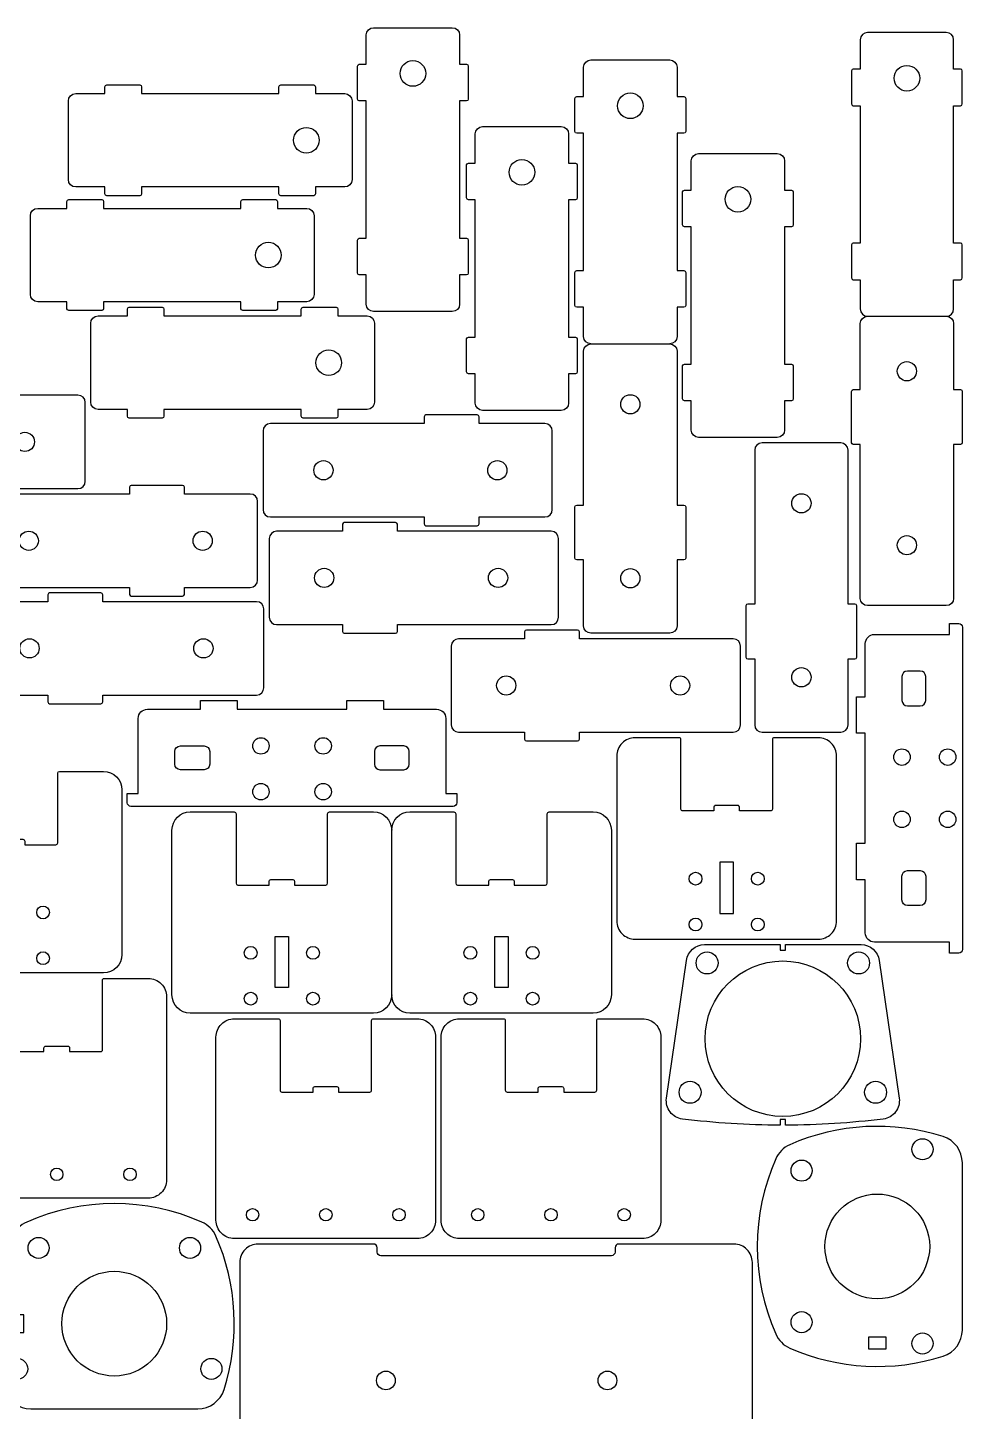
# Model space of a CAD drawing. Extents: x 1452 to 2654, y 4237 to 5737.
# Drawn here: x 2136 to 2647, y 4981 to 5737 of the extents above; entities that cross this region are included whole.
import ezdxf

# ---------------------------------------------------------------- set-up
doc = ezdxf.new("R2010")
doc.units = 0

# ---------------------------------------------------------------- blocks, each defined once
blk = doc.blocks.new('Part132516952', base_point=(-65.55, -46.45))
at = {"layer": '1'}
blk.add_lwpolyline([(59.95, -36, 0.18286), (55.49, 47.81, 0.187364), (47.81, 55.49, 0.210512), (-47.81, 55.49, 0.187364), (-55.49, 47.81, 0.18286), (-59.95, -36, 0.326489), (-45.66, -46.45), (45.66, -46.45, 0.326489)], format="xyb", close=True, dxfattribs=at)
blk.add_lwpolyline([(-49.5, 4.75), (-56, 4.75), (-56, -4.75), (-49.5, -4.75)], close=True, dxfattribs=at)
for centre, radius in [((-41.37, 41.37), 5.75), ((41.37, 41.37), 5.75), ((0, 0), 28.6), ((-53.03, -24.69), 5.75), ((53.03, -24.69), 5.75)]:
    blk.add_circle(centre, radius, dxfattribs=at)
blk = doc.blocks.new('Part992336606', base_point=(-140, -111.74))
at = {"layer": '1'}
blk.add_lwpolyline([(140, 101.74, 0.414214), (130, 111.74), (67, 111.74, 0.414214), (65, 109.74), (65, 107.39, -0.414214), (63, 105.39), (-63, 105.39, -0.414214), (-65, 107.39), (-65, 109.74, 0.414214), (-67, 111.74), (-130, 111.74, 0.414214), (-140, 101.74), (-140, -101.74, 0.414214), (-130, -111.74), (58.5, -111.74, 0.414214), (59.5, -110.74), (59.5, -105.39), (77.5, -105.39), (77.5, -110.74, 0.414214), (78.5, -111.74), (101.5, -111.74, 0.414214), (102.5, -110.74), (102.5, -105.39), (120.5, -105.39), (120.5, -110.74, 0.414214), (121.5, -111.74), (130, -111.74, 0.414214), (140, -101.74)], format="xyb", close=True, dxfattribs=at)
for centre in [(-60.17, 37.24), (60.83, 37.24), (-60.17, -72.76), (60.83, -72.76)]:
    blk.add_circle(centre, 5.1, dxfattribs=at)
blk = doc.blocks.new('Part846832247', base_point=(-65.55, -46.45))
at = {"layer": '1'}
blk.add_lwpolyline([(59.95, -36, 0.18286), (55.49, 47.81, 0.187364), (47.81, 55.49, 0.210512), (-47.81, 55.49, 0.187364), (-55.49, 47.81, 0.18286), (-59.95, -36, 0.326489), (-45.66, -46.45), (45.66, -46.45, 0.326489)], format="xyb", close=True, dxfattribs=at)
blk.add_lwpolyline([(-49.5, 4.75), (-56, 4.75), (-56, -4.75), (-49.5, -4.75)], close=True, dxfattribs=at)
for centre, radius in [((-41.37, 41.37), 5.75), ((41.37, 41.37), 5.75), ((0, 0), 28.6), ((-53.03, -24.69), 5.75), ((53.03, -24.69), 5.75)]:
    blk.add_circle(centre, radius, dxfattribs=at)
blk = doc.blocks.new('CommonPart1143974567', base_point=(497.8429, 986.5191))
at = {"layer": '1'}
blk.add_lwpolyline([(617.8429, 996.5191, -0.41421356), (607.8429, 986.5191), (507.8429, 986.5191, -0.41421356), (497.8429, 996.5191), (497.8429, 1086.5191, -0.41421356), (507.8429, 1096.5191), (531.8429, 1096.5191, -0.41421356), (532.8429, 1095.5191), (532.8429, 1057.5191, 0.41421356), (533.8429, 1056.5191), (550.8429, 1056.5191), (550.8429, 1058.5191, -0.41421356), (551.8429, 1059.5191), (563.8429, 1059.5191, -0.41421356), (564.8429, 1058.5191), (564.8429, 1056.5191), (581.8429, 1056.5191, 0.41421356), (582.8429, 1057.5191), (582.8429, 1095.5191, -0.41421356), (583.8429, 1096.5191), (607.8429, 1096.5191, -0.41421356), (617.8429, 1086.5191)], format="xyb", dxfattribs=at)
blk.add_lwpolyline([(617.843, 1086.5191, -0.41421356), (627.843, 1096.5191), (651.843, 1096.5191, -0.41421356), (652.843, 1095.5191), (652.843, 1057.5191, 0.41421356), (653.843, 1056.5191), (670.843, 1056.5191), (670.843, 1058.5191, -0.41421356), (671.843, 1059.5191), (683.843, 1059.5191, -0.41421356), (684.843, 1058.5191), (684.843, 1056.5191), (701.843, 1056.5191, 0.41421356), (702.843, 1057.5191), (702.843, 1095.5191, -0.41421356), (703.843, 1096.5191), (727.843, 1096.5191, -0.41421356), (737.843, 1086.5191), (737.843, 996.5191, -0.41421356), (727.843, 986.5191), (627.843, 986.5191, -0.41421356), (617.843, 996.5191)], format="xyb", close=True, dxfattribs=at)
for points in [[(554.1679, 1000.5191), (554.1679, 1028.5191), (561.5179, 1028.5191), (561.5179, 1000.5191)], [(674.168, 1000.5191), (674.168, 1028.5191), (681.518, 1028.5191), (681.518, 1000.5191)]]:
    blk.add_lwpolyline(points, close=True, dxfattribs=at)
for centre in [(540.8429, 1019.5191), (574.8429, 1019.5191), (660.843, 1019.5191), (694.843, 1019.5191), (540.8429, 994.5191), (574.8429, 994.5191), (660.843, 994.5191), (694.843, 994.5191)]:
    blk.add_circle(centre, 3.5, dxfattribs=at)
blk = doc.blocks.new('Part507024904', base_point=(-30.2625, 0))
at = {"layer": '1'}
blk.add_lwpolyline([(30.2625, 117, 0.41421356), (29.2625, 118), (25.5, 118), (25.5, 154, 0.41421356), (21.5, 158), (-21.5, 158, 0.41421356), (-25.5, 154), (-25.5, 118), (-29.2625, 118, 0.41421356), (-30.2625, 117), (-30.2625, 89, 0.41421356), (-29.2625, 88), (-25.5, 88), (-25.5, 4, 0.41421356), (-21.5, 0), (21.5, 0, 0.41421356), (25.5, 4), (25.5, 88), (29.2625, 88, 0.41421356), (30.2625, 89)], format="xyb", close=True, dxfattribs=at)
for centre in [(0, 128), (0, 33)]:
    blk.add_circle(centre, 5.25, dxfattribs=at)
blk = doc.blocks.new('Part2059821617', base_point=(0, -30.2625))
at = {"layer": '1'}
blk.add_lwpolyline([(155, 21.5), (155, -21.5, -0.41421356), (151, -25.5), (135, -25.5), (135, -29.2625, -0.41421356), (134, -30.2625), (116, -30.2625, -0.41421356), (115, -29.2625), (115, -25.5), (40, -25.5), (40, -29.2625, -0.41421356), (39, -30.2625), (21, -30.2625, -0.41421356), (20, -29.2625), (20, -25.5), (4, -25.5, -0.41421356), (0, -21.5), (0, 21.5, -0.41421356), (4, 25.5), (20, 25.5), (20, 29.2625, -0.41421356), (21, 30.2625), (39, 30.2625, -0.41421356), (40, 29.2625), (40, 25.5), (115, 25.5), (115, 29.2625, -0.41421356), (116, 30.2625), (134, 30.2625, -0.41421356), (135, 29.2625), (135, 25.5), (151, 25.5, -0.41421356)], format="xyb", close=True, dxfattribs=at)
blk.add_circle((130, 0), 7, dxfattribs=at)
blk = doc.blocks.new('Part863318918', base_point=(0, -30.2625))
at = {"layer": '1'}
blk.add_lwpolyline([(155, 21.5), (155, -21.5, -0.41421356), (151, -25.5), (135, -25.5), (135, -29.2625, -0.41421356), (134, -30.2625), (116, -30.2625, -0.41421356), (115, -29.2625), (115, -25.5), (40, -25.5), (40, -29.2625, -0.41421356), (39, -30.2625), (21, -30.2625, -0.41421356), (20, -29.2625), (20, -25.5), (4, -25.5, -0.41421356), (0, -21.5), (0, 21.5, -0.41421356), (4, 25.5), (20, 25.5), (20, 29.2625, -0.41421356), (21, 30.2625), (39, 30.2625, -0.41421356), (40, 29.2625), (40, 25.5), (115, 25.5), (115, 29.2625, -0.41421356), (116, 30.2625), (134, 30.2625, -0.41421356), (135, 29.2625), (135, 25.5), (151, 25.5, -0.41421356)], format="xyb", close=True, dxfattribs=at)
blk.add_circle((130, 0), 7, dxfattribs=at)
blk = doc.blocks.new('Part783515171', base_point=(0, -30.2625))
at = {"layer": '1'}
blk.add_lwpolyline([(155, 21.5), (155, -21.5, -0.41421356), (151, -25.5), (135, -25.5), (135, -29.2625, -0.41421356), (134, -30.2625), (116, -30.2625, -0.41421356), (115, -29.2625), (115, -25.5), (40, -25.5), (40, -29.2625, -0.41421356), (39, -30.2625), (21, -30.2625, -0.41421356), (20, -29.2625), (20, -25.5), (4, -25.5, -0.41421356), (0, -21.5), (0, 21.5, -0.41421356), (4, 25.5), (20, 25.5), (20, 29.2625, -0.41421356), (21, 30.2625), (39, 30.2625, -0.41421356), (40, 29.2625), (40, 25.5), (115, 25.5), (115, 29.2625, -0.41421356), (116, 30.2625), (134, 30.2625, -0.41421356), (135, 29.2625), (135, 25.5), (151, 25.5, -0.41421356)], format="xyb", close=True, dxfattribs=at)
blk.add_circle((130, 0), 7, dxfattribs=at)
blk = doc.blocks.new('Part173456599', base_point=(0, -30.2625))
at = {"layer": '1'}
blk.add_lwpolyline([(155, 21.5), (155, -21.5, -0.41421356), (151, -25.5), (135, -25.5), (135, -29.2625, -0.41421356), (134, -30.2625), (116, -30.2625, -0.41421356), (115, -29.2625), (115, -25.5), (40, -25.5), (40, -29.2625, -0.41421356), (39, -30.2625), (21, -30.2625, -0.41421356), (20, -29.2625), (20, -25.5), (4, -25.5, -0.41421356), (0, -21.5), (0, 21.5, -0.41421356), (4, 25.5), (20, 25.5), (20, 29.2625, -0.41421356), (21, 30.2625), (39, 30.2625, -0.41421356), (40, 29.2625), (40, 25.5), (115, 25.5), (115, 29.2625, -0.41421356), (116, 30.2625), (134, 30.2625, -0.41421356), (135, 29.2625), (135, 25.5), (151, 25.5, -0.41421356)], format="xyb", close=True, dxfattribs=at)
blk.add_circle((130, 0), 7, dxfattribs=at)
blk = doc.blocks.new('Part1782408295', base_point=(-30.2625, 0))
at = {"layer": '1'}
blk.add_lwpolyline([(30.2625, 117, 0.41421356), (29.2625, 118), (25.5, 118), (25.5, 154, 0.41421356), (21.5, 158), (-21.5, 158, 0.41421356), (-25.5, 154), (-25.5, 118), (-29.2625, 118, 0.41421356), (-30.2625, 117), (-30.2625, 89, 0.41421356), (-29.2625, 88), (-25.5, 88), (-25.5, 4, 0.41421356), (-21.5, 0), (21.5, 0, 0.41421356), (25.5, 4), (25.5, 88), (29.2625, 88, 0.41421356), (30.2625, 89)], format="xyb", close=True, dxfattribs=at)
for centre in [(0, 128), (0, 33)]:
    blk.add_circle(centre, 5.25, dxfattribs=at)
blk = doc.blocks.new('Part1453748921', base_point=(-30.2625, 0))
at = {"layer": '1'}
blk.add_lwpolyline([(30.2625, 117, 0.41421356), (29.2625, 118), (25.5, 118), (25.5, 154, 0.41421356), (21.5, 158), (-21.5, 158, 0.41421356), (-25.5, 154), (-25.5, 118), (-29.2625, 118, 0.41421356), (-30.2625, 117), (-30.2625, 89, 0.41421356), (-29.2625, 88), (-25.5, 88), (-25.5, 4, 0.41421356), (-21.5, 0), (21.5, 0, 0.41421356), (25.5, 4), (25.5, 88), (29.2625, 88, 0.41421356), (30.2625, 89)], format="xyb", close=True, dxfattribs=at)
for centre in [(0, 128), (0, 33)]:
    blk.add_circle(centre, 5.25, dxfattribs=at)
blk = doc.blocks.new('Part1782064545', base_point=(-30.2625, 0))
at = {"layer": '1'}
blk.add_lwpolyline([(30.2625, 117, 0.41421356), (29.2625, 118), (25.5, 118), (25.5, 154, 0.41421356), (21.5, 158), (-21.5, 158, 0.41421356), (-25.5, 154), (-25.5, 118), (-29.2625, 118, 0.41421356), (-30.2625, 117), (-30.2625, 89, 0.41421356), (-29.2625, 88), (-25.5, 88), (-25.5, 4, 0.41421356), (-21.5, 0), (21.5, 0, 0.41421356), (25.5, 4), (25.5, 88), (29.2625, 88, 0.41421356), (30.2625, 89)], format="xyb", close=True, dxfattribs=at)
for centre in [(0, 128), (0, 33)]:
    blk.add_circle(centre, 5.25, dxfattribs=at)
blk = doc.blocks.new('Part1515863508', base_point=(-30.2625, 0))
at = {"layer": '1'}
blk.add_lwpolyline([(30.2625, 117, 0.41421356), (29.2625, 118), (25.5, 118), (25.5, 154, 0.41421356), (21.5, 158), (-21.5, 158, 0.41421356), (-25.5, 154), (-25.5, 118), (-29.2625, 118, 0.41421356), (-30.2625, 117), (-30.2625, 89, 0.41421356), (-29.2625, 88), (-25.5, 88), (-25.5, 4, 0.41421356), (-21.5, 0), (21.5, 0, 0.41421356), (25.5, 4), (25.5, 88), (29.2625, 88, 0.41421356), (30.2625, 89)], format="xyb", close=True, dxfattribs=at)
for centre in [(0, 128), (0, 33)]:
    blk.add_circle(centre, 5.25, dxfattribs=at)
blk = doc.blocks.new('Part1900088367', base_point=(-90, -53))
at = {"layer": '1'}
for points in [[(90, -46), (90, -51, -0.41421356), (88, -53), (-88, -53, -0.41421356), (-90, -51), (-90, -46), (-84, -46), (-84, -5, -0.41421356), (-79, 0), (-50, 0), (-50, 4.7625), (-30, 4.7625), (-30, 0), (30, 0), (30, 4.7625), (50, 4.7625), (50, 0), (79, 0, -0.41421356), (84, -5), (84, -46)], [(-45, -23), (-45, -30, -0.41421356), (-48, -33), (-61, -33, -0.41421356), (-64, -30), (-64, -23, -0.41421356), (-61, -20), (-48, -20, -0.41421356)], [(64, -23, 0.41421356), (61, -20), (48, -20, 0.41421356), (45, -23), (45, -30, 0.41421356), (48, -33), (61, -33, 0.41421356), (64, -30)]]:
    blk.add_lwpolyline(points, format="xyb", close=True, dxfattribs=at)
for centre in [(-17, -20), (17, -20), (-17, -45), (17, -45)]:
    blk.add_circle(centre, 4.5, dxfattribs=at)
blk = doc.blocks.new('CommonPart', base_point=(765.2616, 964.4544))
at = {"layer": '1'}
blk.add_lwpolyline([(885.2616, 974.4544, -0.41421356), (875.2616, 964.4544), (775.2616, 964.4544, -0.41421356), (765.2616, 974.4544), (765.2616, 1064.4544, -0.41421356), (775.2616, 1074.4544), (799.2616, 1074.4544, -0.41421356), (800.2616, 1073.4544), (800.2616, 1035.4544, 0.41421356), (801.2616, 1034.4544), (818.2616, 1034.4544), (818.2616, 1036.4544, -0.41421356), (819.2616, 1037.4544), (831.2616, 1037.4544, -0.41421356), (832.2616, 1036.4544), (832.2616, 1034.4544), (849.2616, 1034.4544, 0.41421356), (850.2616, 1035.4544), (850.2616, 1073.4544, -0.41421356), (851.2616, 1074.4544), (875.2616, 1074.4544, -0.41421356), (885.2616, 1064.4544)], format="xyb", dxfattribs=at)
blk.add_lwpolyline([(885.2617, 1064.4544, -0.41421356), (895.2617, 1074.4544), (919.2617, 1074.4544, -0.41421356), (920.2617, 1073.4544), (920.2617, 1035.4544, 0.41421356), (921.2617, 1034.4544), (938.2617, 1034.4544), (938.2617, 1036.4544, -0.41421356), (939.2617, 1037.4544), (951.2617, 1037.4544, -0.41421356), (952.2617, 1036.4544), (952.2617, 1034.4544), (969.2617, 1034.4544, 0.41421356), (970.2617, 1035.4544), (970.2617, 1073.4544, -0.41421356), (971.2617, 1074.4544), (995.2617, 1074.4544, -0.41421356), (1005.2617, 1064.4544), (1005.2617, 974.4544, -0.41421356), (995.2617, 964.4544), (895.2617, 964.4544, -0.41421356), (885.2617, 974.4544)], format="xyb", close=True, dxfattribs=at)
for points in [[(821.5866, 978.4544), (821.5866, 1006.4544), (828.9366, 1006.4544), (828.9366, 978.4544)], [(941.5867, 978.4544), (941.5867, 1006.4544), (948.9367, 1006.4544), (948.9367, 978.4544)]]:
    blk.add_lwpolyline(points, close=True, dxfattribs=at)
for centre in [(808.2616, 997.4544), (842.2616, 997.4544), (928.2617, 997.4544), (962.2617, 997.4544), (808.2616, 972.4544), (842.2616, 972.4544), (928.2617, 972.4544), (962.2617, 972.4544)]:
    blk.add_circle(centre, 3.5, dxfattribs=at)
blk = doc.blocks.new('Part1822416826', base_point=(-60, -40))
at = {"layer": '1'}
blk.add_lwpolyline([(60, 70), (60, -30, -0.414214), (50, -40), (26, -40, -0.414214), (25, -39), (25, -1, 0.414214), (24, 0), (7, 0), (7, -2, -0.414214), (6, -3), (-6, -3, -0.414214), (-7, -2), (-7, 0), (-24, 0, 0.414214), (-25, -1), (-25, -39, -0.414214), (-26, -40), (-50, -40, -0.414214), (-60, -30), (-60, 70, -0.414214), (-50, 80), (50, 80, -0.414214)], format="xyb", close=True, dxfattribs=at)
for centre in [(-40, 67), (0, 67), (40, 67)]:
    blk.add_circle(centre, 3.4, dxfattribs=at)
blk = doc.blocks.new('Part301119582', base_point=(-60, -40))
at = {"layer": '1'}
blk.add_lwpolyline([(60, 70), (60, -30, -0.414214), (50, -40), (26, -40, -0.414214), (25, -39), (25, -1, 0.414214), (24, 0), (7, 0), (7, -2, -0.414214), (6, -3), (-6, -3, -0.414214), (-7, -2), (-7, 0), (-24, 0, 0.414214), (-25, -1), (-25, -39, -0.414214), (-26, -40), (-50, -40, -0.414214), (-60, -30), (-60, 70, -0.414214), (-50, 80), (50, 80, -0.414214)], format="xyb", close=True, dxfattribs=at)
for centre in [(-40, 67), (0, 67), (40, 67)]:
    blk.add_circle(centre, 3.4, dxfattribs=at)
blk = doc.blocks.new('Part1683212966', base_point=(-60, -40))
at = {"layer": '1'}
blk.add_lwpolyline([(60, 70), (60, -30, -0.414214), (50, -40), (26, -40, -0.414214), (25, -39), (25, -1, 0.414214), (24, 0), (7, 0), (7, -2, -0.414214), (6, -3), (-6, -3, -0.414214), (-7, -2), (-7, 0), (-24, 0, 0.414214), (-25, -1), (-25, -39, -0.414214), (-26, -40), (-50, -40, -0.414214), (-60, -30), (-60, 70, -0.414214), (-50, 80), (50, 80, -0.414214)], format="xyb", close=True, dxfattribs=at)
for centre in [(-40, 67), (0, 67), (40, 67)]:
    blk.add_circle(centre, 3.4, dxfattribs=at)
blk = doc.blocks.new('Part882002832', base_point=(-30.2625, 0))
at = {"layer": '1'}
blk.add_lwpolyline([(30.2625, 117, 0.41421356), (29.2625, 118), (25.5, 118), (25.5, 154, 0.41421356), (21.5, 158), (-21.5, 158, 0.41421356), (-25.5, 154), (-25.5, 118), (-29.2625, 118, 0.41421356), (-30.2625, 117), (-30.2625, 89, 0.41421356), (-29.2625, 88), (-25.5, 88), (-25.5, 4, 0.41421356), (-21.5, 0), (21.5, 0, 0.41421356), (25.5, 4), (25.5, 88), (29.2625, 88, 0.41421356), (30.2625, 89)], format="xyb", close=True, dxfattribs=at)
for centre in [(0, 128), (0, 33)]:
    blk.add_circle(centre, 5.25, dxfattribs=at)
blk = doc.blocks.new('Part1129454218', base_point=(-30.2625, 0))
at = {"layer": '1'}
blk.add_lwpolyline([(30.2625, 117, 0.41421356), (29.2625, 118), (25.5, 118), (25.5, 154, 0.41421356), (21.5, 158), (-21.5, 158, 0.41421356), (-25.5, 154), (-25.5, 118), (-29.2625, 118, 0.41421356), (-30.2625, 117), (-30.2625, 89, 0.41421356), (-29.2625, 88), (-25.5, 88), (-25.5, 4, 0.41421356), (-21.5, 0), (21.5, 0, 0.41421356), (25.5, 4), (25.5, 88), (29.2625, 88, 0.41421356), (30.2625, 89)], format="xyb", close=True, dxfattribs=at)
for centre in [(0, 128), (0, 33)]:
    blk.add_circle(centre, 5.25, dxfattribs=at)
blk = doc.blocks.new('Part455976257', base_point=(-60, -40))
at = {"layer": '1'}
blk.add_lwpolyline([(60, 60, 0.4142136), (50, 70), (-50, 70, 0.4142136), (-60, 60), (-60, -30, 0.4142136), (-50, -40), (-26, -40, 0.4142136), (-25, -39), (-25, -1, -0.4142136), (-24, 0), (-7, 0), (-7, -2, 0.4142136), (-6, -3), (6, -3, 0.4142136), (7, -2), (7, 0), (24, 0, -0.4142136), (25, -1), (25, -39, 0.4142136), (26, -40), (50, -40, 0.4142136), (60, -30)], format="xyb", close=True, dxfattribs=at)
blk.add_lwpolyline([(3.675, 56), (-3.675, 56), (-3.675, 28), (3.675, 28)], close=True, dxfattribs=at)
for centre in [(-17, 62), (17, 62), (-17, 37), (17, 37)]:
    blk.add_circle(centre, 3.5, dxfattribs=at)
blk = doc.blocks.new('Part464869939', base_point=(-63.65, -47.19))
at = {"layer": '1'}
blk.add_lwpolyline([(63.55, -32.49, -0.420854), (54.86, -43.85, -0.029588), (1.5, -47.19), (1.5, -44.19), (-1.5, -44.19), (-1.5, -47.19, -0.029588), (-54.86, -43.85, -0.420854), (-63.55, -32.49), (-52.61, 42.8, -0.372566), (-42.71, 51.37), (-1.5, 51.37), (-1.5, 48.37), (1.5, 48.37), (1.5, 51.37), (42.71, 51.37, -0.372566), (52.61, 42.8)], format="xyb", close=True, dxfattribs=at)
for centre, radius in [((-41.37, 41.37), 6), ((41.37, 41.37), 6), ((0, 0), 42.45), ((-50.66, -29.25), 6), ((50.66, -29.25), 6)]:
    blk.add_circle(centre, radius, dxfattribs=at)
blk = doc.blocks.new('Part1407599215', base_point=(-90, -53))
at = {"layer": '1'}
for points in [[(90, -46), (90, -51, -0.41421356), (88, -53), (-88, -53, -0.41421356), (-90, -51), (-90, -46), (-84, -46), (-84, -5, -0.41421356), (-79, 0), (-50, 0), (-50, 4.7625), (-30, 4.7625), (-30, 0), (30, 0), (30, 4.7625), (50, 4.7625), (50, 0), (79, 0, -0.41421356), (84, -5), (84, -46)], [(-45, -23), (-45, -30, -0.41421356), (-48, -33), (-61, -33, -0.41421356), (-64, -30), (-64, -23, -0.41421356), (-61, -20), (-48, -20, -0.41421356)], [(64, -23, 0.41421356), (61, -20), (48, -20, 0.41421356), (45, -23), (45, -30, 0.41421356), (48, -33), (61, -33, 0.41421356), (64, -30)]]:
    blk.add_lwpolyline(points, format="xyb", close=True, dxfattribs=at)
for centre in [(-17, -20), (17, -20), (-17, -45), (17, -45)]:
    blk.add_circle(centre, 4.5, dxfattribs=at)
blk = doc.blocks.new('CommonPart70715535', base_point=(1136.452, 1187.0382))
at = {"layer": '1'}
blk.add_lwpolyline([(1188.2145, 1345.0383, 0.41421356), (1192.2145, 1349.0383), (1192.2145, 1365.0383), (1195.977, 1365.0383, 0.41421356), (1196.977, 1366.0383), (1196.977, 1384.0383, 0.41421356), (1195.977, 1385.0383), (1192.2145, 1385.0383), (1192.2145, 1460.0383), (1195.977, 1460.0383, 0.41421356), (1196.977, 1461.0383), (1196.977, 1479.0383, 0.41421356), (1195.977, 1480.0383), (1192.2145, 1480.0383), (1192.2145, 1496.0383, 0.41421356), (1188.2145, 1500.0383), (1145.2145, 1500.0383, 0.41421356), (1141.2145, 1496.0383), (1141.2145, 1480.0383), (1137.452, 1480.0383, 0.41421356), (1136.452, 1479.0383), (1136.452, 1461.0383, 0.41421356), (1137.452, 1460.0383), (1141.2145, 1460.0383), (1141.2145, 1385.0383), (1137.452, 1385.0383, 0.41421356), (1136.452, 1384.0383), (1136.452, 1366.0383, 0.41421356), (1137.452, 1365.0383), (1141.2145, 1365.0383), (1141.2145, 1349.0383, 0.41421356), (1145.2145, 1345.0383)], format="xyb", close=True, dxfattribs=at)
blk.add_lwpolyline([(1188.2145, 1345.0382, -0.41421356), (1192.2145, 1341.0382), (1192.2145, 1305.0382), (1195.977, 1305.0382, -0.41421356), (1196.977, 1304.0382), (1196.977, 1276.0382, -0.41421356), (1195.977, 1275.0382), (1192.2145, 1275.0382), (1192.2145, 1191.0382, -0.41421356), (1188.2145, 1187.0382), (1145.2145, 1187.0382, -0.41421356), (1141.2145, 1191.0382), (1141.2145, 1275.0382), (1137.452, 1275.0382, -0.41421356), (1136.452, 1276.0382), (1136.452, 1304.0382, -0.41421356), (1137.452, 1305.0382), (1141.2145, 1305.0382), (1141.2145, 1341.0382, -0.41421356), (1145.2145, 1345.0382)], format="xyb", dxfattribs=at)
for centre, radius in [((1166.7145, 1475.0383), 7), ((1166.7145, 1315.0382), 5.25), ((1166.7145, 1220.0382), 5.25)]:
    blk.add_circle(centre, radius, dxfattribs=at)
blk = doc.blocks.new('CommonPart1484453542', base_point=(985.3742, 1171.9945))
at = {"layer": '1'}
blk.add_lwpolyline([(994.1367, 1329.9946, -0.41421356), (990.1367, 1333.9946), (990.1367, 1349.9946), (986.3742, 1349.9946, -0.41421356), (985.3742, 1350.9946), (985.3742, 1368.9946, -0.41421356), (986.3742, 1369.9946), (990.1367, 1369.9946), (990.1367, 1444.9946), (986.3742, 1444.9946, -0.41421356), (985.3742, 1445.9946), (985.3742, 1463.9946, -0.41421356), (986.3742, 1464.9946), (990.1367, 1464.9946), (990.1367, 1480.9946, -0.41421356), (994.1367, 1484.9946), (1037.1367, 1484.9946, -0.41421356), (1041.1367, 1480.9946), (1041.1367, 1464.9946), (1044.8992, 1464.9946, -0.41421356), (1045.8992, 1463.9946), (1045.8992, 1445.9946, -0.41421356), (1044.8992, 1444.9946), (1041.1367, 1444.9946), (1041.1367, 1369.9946), (1044.8992, 1369.9946, -0.41421356), (1045.8992, 1368.9946), (1045.8992, 1350.9946, -0.41421356), (1044.8992, 1349.9946), (1041.1367, 1349.9946), (1041.1367, 1333.9946, -0.41421356), (1037.1367, 1329.9946)], format="xyb", dxfattribs=at)
blk.add_lwpolyline([(1037.1367, 1329.9945, -0.41421356), (1041.1367, 1325.9945), (1041.1367, 1241.9945), (1044.8992, 1241.9945, -0.41421356), (1045.8992, 1240.9945), (1045.8992, 1212.9945, -0.41421356), (1044.8992, 1211.9945), (1041.1367, 1211.9945), (1041.1367, 1175.9945, -0.41421356), (1037.1367, 1171.9945), (994.1367, 1171.9945, -0.41421356), (990.1367, 1175.9945), (990.1367, 1211.9945), (986.3742, 1211.9945, -0.41421356), (985.3742, 1212.9945), (985.3742, 1240.9945, -0.41421356), (986.3742, 1241.9945), (990.1367, 1241.9945), (990.1367, 1325.9945, -0.41421356), (994.1367, 1329.9945)], format="xyb", close=True, dxfattribs=at)
for centre, radius in [((1015.6367, 1459.9946), 7), ((1015.6367, 1296.9945), 5.25), ((1015.6367, 1201.9945), 5.25)]:
    blk.add_circle(centre, radius, dxfattribs=at)
blk = doc.blocks.new('Part184803086', base_point=(0, -30.2625))
at = {"layer": '1'}
blk.add_lwpolyline([(155, 21.5), (155, -21.5, -0.41421356), (151, -25.5), (135, -25.5), (135, -29.2625, -0.41421356), (134, -30.2625), (116, -30.2625, -0.41421356), (115, -29.2625), (115, -25.5), (40, -25.5), (40, -29.2625, -0.41421356), (39, -30.2625), (21, -30.2625, -0.41421356), (20, -29.2625), (20, -25.5), (4, -25.5, -0.41421356), (0, -21.5), (0, 21.5, -0.41421356), (4, 25.5), (20, 25.5), (20, 29.2625, -0.41421356), (21, 30.2625), (39, 30.2625, -0.41421356), (40, 29.2625), (40, 25.5), (115, 25.5), (115, 29.2625, -0.41421356), (116, 30.2625), (134, 30.2625, -0.41421356), (135, 29.2625), (135, 25.5), (151, 25.5, -0.41421356)], format="xyb", close=True, dxfattribs=at)
blk.add_circle((130, 0), 7, dxfattribs=at)
blk = doc.blocks.new('Part579523912', base_point=(0, -30.2625))
at = {"layer": '1'}
blk.add_lwpolyline([(155, 21.5), (155, -21.5, -0.41421356), (151, -25.5), (135, -25.5), (135, -29.2625, -0.41421356), (134, -30.2625), (116, -30.2625, -0.41421356), (115, -29.2625), (115, -25.5), (40, -25.5), (40, -29.2625, -0.41421356), (39, -30.2625), (21, -30.2625, -0.41421356), (20, -29.2625), (20, -25.5), (4, -25.5, -0.41421356), (0, -21.5), (0, 21.5, -0.41421356), (4, 25.5), (20, 25.5), (20, 29.2625, -0.41421356), (21, 30.2625), (39, 30.2625, -0.41421356), (40, 29.2625), (40, 25.5), (115, 25.5), (115, 29.2625, -0.41421356), (116, 30.2625), (134, 30.2625, -0.41421356), (135, 29.2625), (135, 25.5), (151, 25.5, -0.41421356)], format="xyb", close=True, dxfattribs=at)
blk.add_circle((130, 0), 7, dxfattribs=at)

msp = doc.modelspace()

# ---------------------------------------------------------------- block references
at = {"layer": '1'}
for name, p, rotation in [('Part863318918', (2376.73, 5581.62), 90.0000001836389), ('Part579523912', (2436.28, 5527.64), 90.0000001836389), ('Part184803086', (2554.27, 5512.89), 90.0000001836389), ('Part507024904', (2167.52, 5480.18), 90.0000001836389), ('Part1782408295', (2264.61, 5525.2), 269.999999977959), ('Part1129454218', (2588.95, 5509.91), 180), ('Part1782064545', (2103.64, 5486.71), 269.999999977959), ('Part1453748921', (2426, 5405.91), 90.0000001836389), ('Part1515863508', (2265.03, 5367.43), 90.0000001836389), ('Part1407599215', (2646.61, 5231.31), 90.0000001836389), ('Part882002832', (2525.45, 5347.15), 90.0000001836389), ('Part455976257', (2577.87, 5348.91), 180), ('Part301119582', (2211.91, 5217.49), 180), ('Part1822416826', (2358.9, 5195.43), 180), ('Part1683212966', (2481.9, 5195.43), 180), ('Part132516952', (2646.61, 5005.59), 90.0000001836389)]:
    msp.add_blockref(name, p, dxfattribs=dict(at, rotation=rotation))
for name, p in [('CommonPart70715535', (2586.06, 5421.01)), ('CommonPart1484453542', (2434.98, 5405.97)), ('Part2059821617', (2158.27, 5644.87)), ('Part783515171', (2137.51, 5582.18)), ('Part173456599', (2170.49, 5523.42)), ('Part1900088367', (2190.45, 5311.43)), ('CommonPart1143974567', (1947.45, 5220.49)), ('CommonPart', (2214.87, 5198.43)), ('Part464869939', (2484.9, 5137.35)), ('Part846832247', (2117.8, 4982.5)), ('Part992336606', (2251.9, 4848.95))]:
    msp.add_blockref(name, p, dxfattribs=at)

doc.saveas('drawing.dxf')
